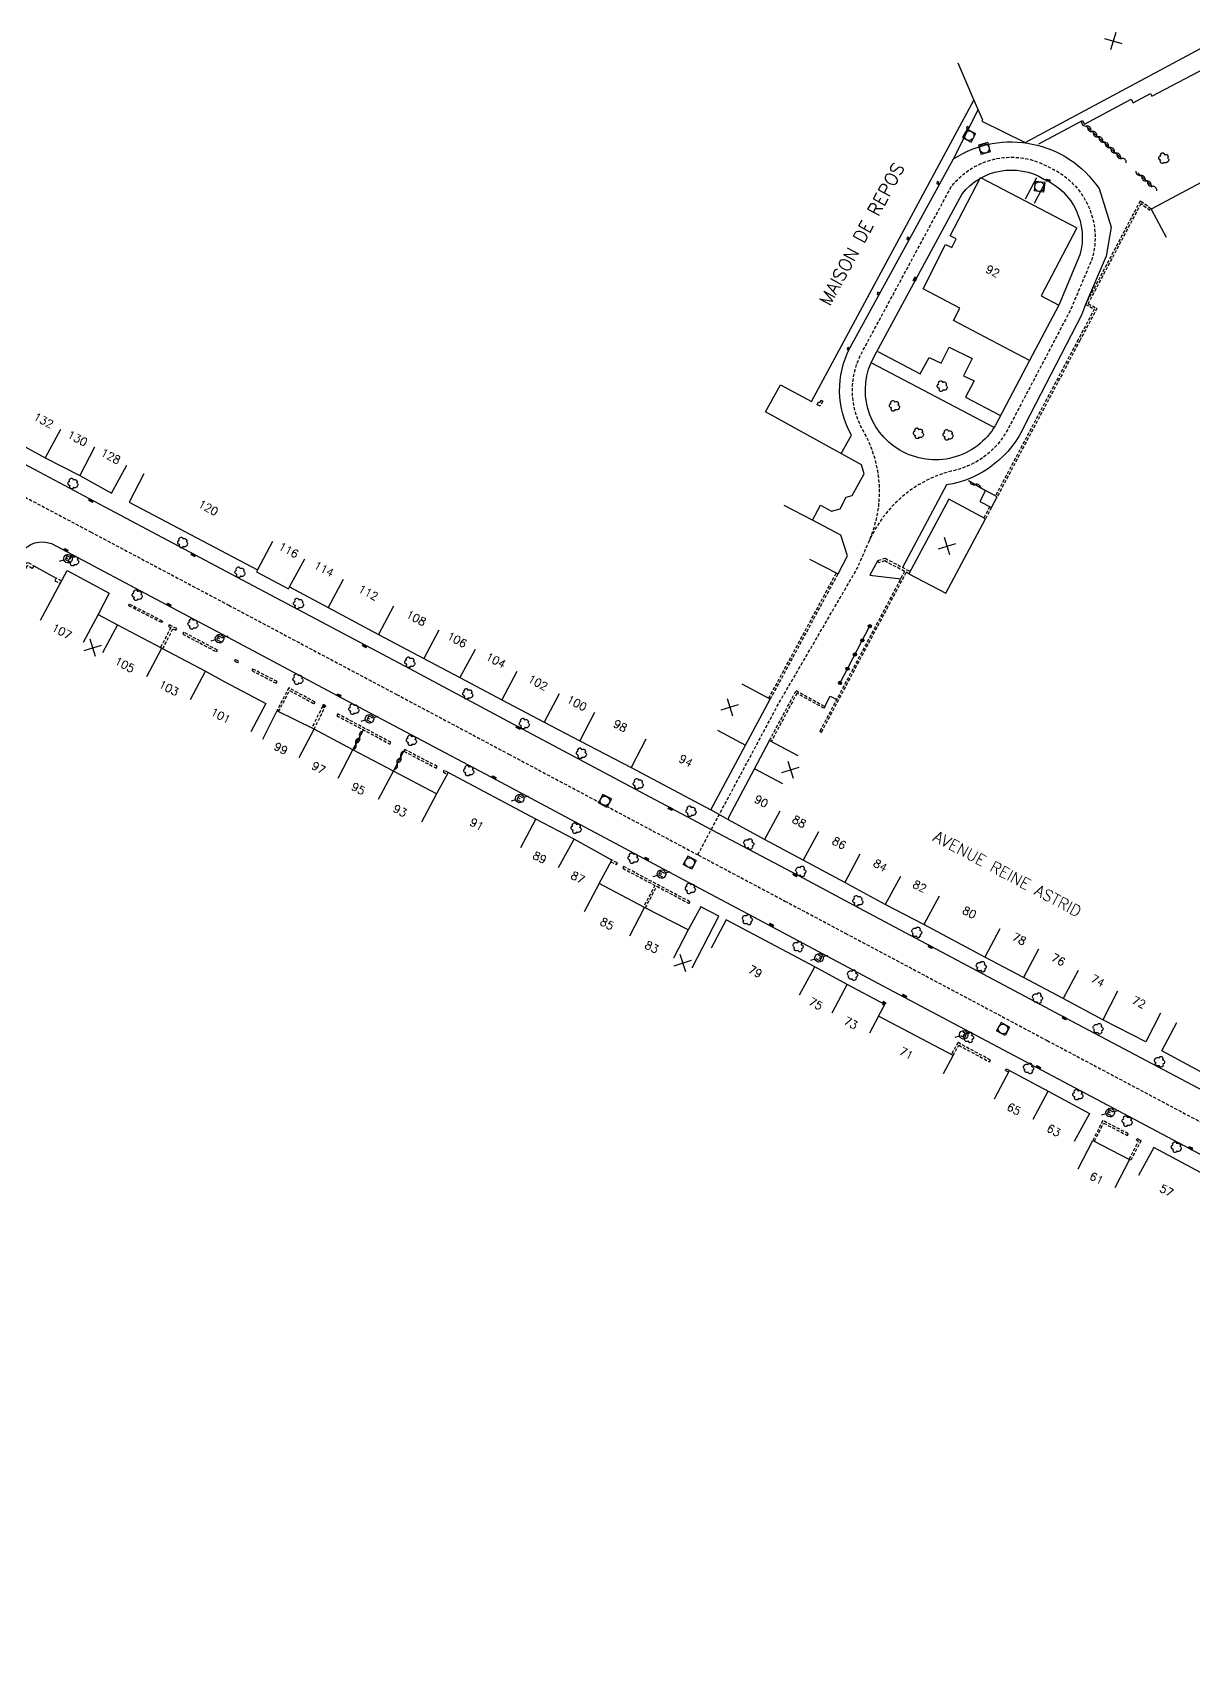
# Model space of a CAD drawing. Header units: millimetres. Extents: x 183999 to 185000, y 128000 to 129001.
# Drawn here: x 184222.7 to 184404.2, y 128038.5 to 128291 of the extents above; entities that cross this region are included whole.
import ezdxf
from ezdxf.enums import TextEntityAlignment as Align

# ---------------------------------------------------------------- set-up
doc = ezdxf.new("R2010")
doc.units = ezdxf.units.MM
doc.linetypes.add('DASHED', pattern=[0.75, 0.5, -0.25])
doc.layers.get('0').update_dxf_attribs({"linetype": 'CONTINUOUS'})
for name, color, linetype in [('W0001', 6, 'DASHED'), ('W0008', 7, 'CONTINUOUS'), ('W0100', 7, 'CONTINUOUS'), ('W0112', 1, 'DASHED'), ('W0300', 7, 'CONTINUOUS'), ('W0310', 3, 'CONTINUOUS'), ('W0322', 7, 'CONTINUOUS'), ('W0334', 7, 'CONTINUOUS'), ('W0400', 7, 'CONTINUOUS'), ('W0420', 7, 'CONTINUOUS'), ('W0471', 7, 'CONTINUOUS'), ('W0851', 7, 'CONTINUOUS'), ('W0984', 7, 'CONTINUOUS'), ('W0989', 7, 'CONTINUOUS'), ('W0991', 7, 'CONTINUOUS'), ('W1102', 7, 'CONTINUOUS')]:
    doc.layers.add(name, color=color, linetype=linetype)
doc.styles.get("Standard").update_dxf_attribs({"font": 'romans.shx', "width": 0.85})

# ---------------------------------------------------------------- blocks, each defined once
blk = doc.blocks.new('t991o')
at = {"color": 0, "linetype": 'Continuous'}
for p, q in [((-1, 1), (1, -1)), ((-1, -1), (1, 1))]:
    blk.add_line(p, q, dxfattribs=at)
blk = doc.blocks.new('T300')
for p, q in [((-0.8, 0.51), (-0.86, 0.34)), ((-0.86, 0.34), (-0.86, 0.17)), ((-0.86, 0.17), (-0.74, 0.06)), ((-0.69, 0.63), (-0.8, 0.51)), ((-0.8, -0.06), (-0.74, 0.06)), ((-0.74, 0.06), (-0.69, 0.11)), ((-0.57, 0.69), (-0.69, 0.63)), ((-0.46, 0.69), (-0.57, 0.69)), ((-0.29, 0.63), (-0.46, 0.69)), ((-0.29, 0.63), (-0.17, 0.74)), ((-0.23, 0.57), (-0.29, 0.63)), ((-0.17, 0.74), (-0.06, 0.8)), ((-0.06, 0.8), (0.06, 0.8)), ((0.06, 0.8), (0.23, 0.74)), ((0.23, 0.74), (0.34, 0.63)), ((0.34, 0.63), (0.4, 0.51)), ((0.46, 0.46), (0.34, 0.46)), ((0.4, 0.51), (0.4, 0.46)), ((0.57, 0.4), (0.46, 0.46)), ((0.57, 0.4), (0.69, 0.29)), ((0.69, 0.29), (0.74, 0.17)), ((0.74, 0.06), (0.69, -0.17)), ((0.74, 0.17), (0.74, 0.06)), ((-0.8, -0.17), (-0.8, -0.06)), ((-0.8, -0.23), (-0.8, -0.17)), ((-0.74, -0.34), (-0.8, -0.23)), ((-0.69, -0.4), (-0.74, -0.34)), ((-0.51, -0.46), (-0.69, -0.4)), ((-0.4, -0.46), (-0.51, -0.46)), ((-0.4, -0.46), (-0.34, -0.46)), ((-0.34, -0.46), (-0.34, -0.4)), ((-0.34, -0.51), (-0.34, -0.46)), ((-0.29, -0.63), (-0.34, -0.51)), ((-0.17, -0.74), (-0.29, -0.63)), ((-0.06, -0.8), (-0.17, -0.74)), ((0.06, -0.8), (-0.06, -0.8)), ((0.17, -0.74), (0.06, -0.8)), ((0.23, -0.69), (0.17, -0.74)), ((0.29, -0.46), (0.23, -0.46)), ((0.29, -0.63), (0.23, -0.69)), ((0.46, -0.4), (0.29, -0.46)), ((0.34, -0.51), (0.29, -0.63)), ((0.34, -0.51), (0.34, -0.46)), ((0.57, -0.34), (0.46, -0.4)), ((0.63, -0.29), (0.57, -0.34)), ((0.69, -0.17), (0.63, -0.29))]:
    blk.add_line(p, q)
blk = doc.blocks.new('T400')
for p, q in [((-0.15, 0.3), (0.15, 0.3)), ((-0.15, -0.25), (-0.15, 0.3)), ((-0.15, 0.15), (0.15, 0.15)), ((-0.15, 0), (0.15, 0)), ((0.15, 0.3), (0.15, -0.25)), ((-0.15, -0.15), (0.15, -0.15)), ((-0.15, -0.25), (-0.15, -0.3)), ((-0.15, -0.3), (0.15, -0.3)), ((0.15, -0.3), (0.15, -0.25))]:
    blk.add_line(p, q)
blk = doc.blocks.new('T471')
for p, q in [((-0.333334, 0.333334), (-0.333334, -0.333334)), ((-0.333334, 0.333334), (0.333334, 0.333334)), ((-0.333334, 0), (0, 0)), ((0.500001, 0.500001), (1.000002, 1.000002)), ((-0.500001, -0.500001), (-1.000002, -1.000002)), ((-0.333334, -0.333334), (0.333334, -0.333334))]:
    blk.add_line(p, q)
blk.add_ellipse((0, 0), major_axis=(0.471405, 0.471405), ratio=1, start_param=5.4977871438, end_param=11.780972451)
blk = doc.blocks.new('T420')
for p, q in [((0.75, 0.75), (-0.75, 0.75)), ((-0.75, 0.75), (-0.75, -0.75)), ((0.75, 0.75), (0.75, -0.75)), ((0.75, -0.75), (-0.75, -0.75))]:
    blk.add_line(p, q)
blk.add_ellipse((0, 0), major_axis=(-0.53, 0.53), ratio=1, start_param=3.926991, end_param=10.210176)
blk = doc.blocks.new('T851')
for p, q in [((-0.25, -0.15), (0, 0.32)), ((0, 0.32), (0.25, -0.15)), ((-0.25, -0.15), (0.25, -0.15))]:
    blk.add_line(p, q)
for major_axis in [(-0.106, 0.106), (-0.0354, 0.0354), (-0.0236, 0.0236)]:
    blk.add_ellipse((0, 0), major_axis=major_axis, ratio=1, start_param=3.926991, end_param=10.210176)
blk = doc.blocks.new('t310o')
at = {"color": 0, "linetype": 'Continuous'}
for centre, start, end in [((-0.5, 0.38), 216.8699, 323.1304), ((0.5, -0.37), 36.8699, 143.1303)]:
    blk.add_arc(centre, 0.625, start, end, dxfattribs=at)
blk = doc.blocks.new('t322o')
at = {"color": 0, "linetype": 'Continuous'}
for radius in [0.25, 0.15]:
    blk.add_circle((0, 0), radius, dxfattribs=at)

msp = doc.modelspace()

# ---------------------------------------------------------------- linework, layer by layer
at = {"layer": 'W0001'}
msp.add_lwpolyline([(184112.84, 128288.65, 0.192827), (184115.64, 128282.55, 0.036003), (184125.62, 128274.37, 0.027171), (184142.38, 128263.85), (184150.06, 128259.59), (184184.85, 128237.94), (184208.69, 128225.27), (184220.85, 128218.8), (184231.79, 128212.99), (184253.38, 128201.53), (184279.61, 128187.6), (184297.15, 128178.27), (184326.78, 128162.49), (184340.3, 128155.32), (184349.74, 128150.3), (184381.28, 128133.53), (184405.38, 128120.74)], format="xyb", dxfattribs=at)
at = {"layer": 'W0001', "flags": 128}
msp.add_lwpolyline([(184326.68, 128162.54), (184339.31, 128186.15), (184351.58, 128207.25), (184353.47, 128211.56, 0.239176), (184352.52, 128228.83, -0.265204), (184352.5, 128241.33), (184366.3, 128266.92, -0.376165), (184381.69, 128269.89, -0.375363), (184388.28, 128255.59), (184384.92, 128247.65), (184380.3, 128238.83), (184374.95, 128228.67, -0.217549), (184366.26, 128222.47, 0.228882), (184353.47, 128211.56)], format="xyb", dxfattribs=at)
at = {"layer": 'W0008'}
for points in [[(184349.11, 128225.21), (184350.7, 128228.1, -0.25615), (184350.49, 128241.77), (184366.63, 128271.24, -0.407937), (184389.4, 128266.62), (184391.28, 128260.61), (184390.5, 128256.06)], [(184390.5, 128256.06), (184387.28, 128248.52), (184386.67, 128246.84), (184377.84, 128229.84, -0.258868), (184365.54, 128220.33), (184358.69, 128207.44)], [(184220.97, 128209.68, -0.355083), (184225.69, 128211.15), (184244.51, 128201.15), (184254.91, 128195.64), (184271.13, 128187.03), (184294.35, 128174.7), (184325.27, 128158.24), (184336.95, 128152.03), (184356.4, 128141.67), (184379.58, 128129.39), (184408.61, 128113.93)]]:
    msp.add_lwpolyline(points, format="xyb", dxfattribs=at)
at = {"layer": 'W0008', "flags": 128}
msp.add_lwpolyline([(184378.53, 128239.76), (184373.2, 128229.64, -0.416932), (184358.28, 128225.76, -0.411063), (184354.25, 128240.37), (184367.98, 128265.81, -0.374705), (184380.78, 128268.11, -0.375368), (184386.39, 128256.26), (184383.08, 128248.43)], format="xyb", dxfattribs=at)
at = {"layer": 'W0008'}
for points in [[(184210.81, 128229.24), (184222.96, 128222.77), (184233.9, 128216.97), (184255.49, 128205.5), (184281.72, 128191.57), (184299.26, 128182.24), (184328.89, 128166.46), (184342.41, 128159.29), (184351.85, 128154.27), (184383.39, 128137.51), (184407.5, 128124.71)], [(184354.84, 128208.54), (184353.59, 128206.21), (184358.39, 128205.66)]]:
    msp.add_lwpolyline(points, dxfattribs=at)
at = {"layer": 'W0100'}
for points in [[(184344.16, 128208.73), (184348.6, 128206.42), (184350.07, 128209.25), (184349.06, 128212.5), (184344.63, 128214.81), (184345.86, 128217.16), (184347.6, 128216.25), (184348.94, 128216.61), (184349.89, 128218.39), (184350.83, 128218.66), (184352.68, 128222.05), (184352.25, 128223.48), (184337.28, 128231.74), (184339.61, 128235.98), (184344.44, 128233.36), (184369.84, 128280.41), (184371.16, 128277.37), (184371.05, 128277.17), (184377.83, 128273.83), (184407.49, 128289.69)], [(184160.33, 128288.03), (184156.18, 128285.24), (184155.4, 128283.65), (184152.91, 128278.57), (184147.43, 128267.29), (184148.08, 128265.06), (184157.14, 128260.28), (184163.2, 128257.07), (184169.28, 128253.88), (184175.4, 128250.7), (184181.9, 128247.32), (184188.77, 128243.68), (184194.52, 128240.57), (184201.61, 128236.83), (184207.98, 128233.49), (184214.14, 128230.25), (184219.49, 128227.4), (184224.69, 128224.58), (184230.1, 128221.78), (184235.04, 128219.02), (184237.48, 128223.39)], [(184421.09, 128275.97), (184397.54, 128263.42), (184399.89, 128259.01)], [(184240.13, 128222.04), (184237.8, 128217.62), (184257.89, 128207.04), (184257.73, 128206.75), (184262.72, 128204.09), (184262.89, 128204.38), (184268.9, 128201.16), (184276.78, 128196.98), (184283.88, 128193.22), (184289.52, 128190.22), (184296.06, 128186.76), (184302.68, 128183.26), (184308.24, 128180.35), (184316.27, 128176.16), (184328.72, 128169.55), (184334.16, 128179.65), (184338.02, 128186.83), (184333.62, 128189.2)], [(184223.99, 128199.2), (184228.11, 128206.95), (184234.72, 128203.43), (184232.96, 128200.1), (184235.99, 128198.49), (184242.95, 128194.8), (184249.76, 128191.22), (184252.66, 128189.62), (184259.17, 128186.17), (184256.83, 128181.75)], [(184325.82, 128144.87), (184329.97, 128152.94), (184327.18, 128154.44), (184325.19, 128150.82), (184318.38, 128154.33), (184311.26, 128158.08), (184313.25, 128161.73), (184307.34, 128164.96), (184301.35, 128168.1), (184287.68, 128175.38), (184285.86, 128172.07), (184279.14, 128175.63), (184272.78, 128178.95), (184266.73, 128182.15), (184260.91, 128185.05), (184258.67, 128180.58)], [(184398.98, 128137.8), (184396.71, 128133.35), (184390, 128136.76), (184383.78, 128140.08), (184377.57, 128143.4), (184371.56, 128146.57), (184362.03, 128151.65), (184355.98, 128154.76), (184349.66, 128158.22), (184343.16, 128161.71), (184337.13, 128164.95), (184331.48, 128168.02), (184331.53, 128168.41), (184335.56, 128175.95), (184337.9, 128180.39), (184342.33, 128178.06)], [(184365.07, 128128.38), (184366.6, 128131.19), (184354.95, 128137.33), (184355.92, 128139.17), (184350.03, 128142.28), (184344.96, 128145.04), (184331.14, 128152.36), (184328.8, 128147.94)], [(184412.77, 128130.29), (184410.41, 128125.88), (184399.19, 128131.92), (184401.56, 128136.32)], [(184373.07, 128124.43), (184375.42, 128128.85), (184381.46, 128125.63), (184387.91, 128122.13), (184385.52, 128117.73)], [(184386.12, 128113.49), (184388.41, 128117.93), (184394.17, 128114.96), (184391.88, 128110.52)], [(184524.01, 128038.53), (184526.4, 128042.92), (184519, 128046.95), (184511.78, 128050.84), (184514.14, 128055.1), (184503.09, 128061), (184497.09, 128064.19), (184490.45, 128067.69), (184484.01, 128071.08), (184477.63, 128074.43), (184471.12, 128077.88), (184464.35, 128081.41), (184463.34, 128079.48), (184443.76, 128089.9), (184424.2, 128100.38), (184425.22, 128102.27), (184418.73, 128105.81), (184412.3, 128109.17), (184406.7, 128112.12), (184397.94, 128116.84), (184395.57, 128112.44)]]:
    msp.add_lwpolyline(points, dxfattribs=at)
for points in [[(184378.53, 128239.76), (184366.64, 128246.01), (184367.66, 128247.94), (184361.9, 128250.97), (184365.4, 128257.88), (184366.37, 128257.39), (184367.06, 128258.75), (184366.1, 128259.24), (184370.88, 128268.33), (184385.9, 128260.47), (184380.34, 128249.87), (184383.08, 128248.43)], [(184373.47, 128218.47), (184371.65, 128219.43), (184370.76, 128217.75), (184372.58, 128216.79)]]:
    msp.add_lwpolyline(points, close=True, dxfattribs=at)
at = {"layer": 'W0100', "flags": 128}
msp.add_lwpolyline([(184371.64, 128215.03), (184365.89, 128218.1), (184359.69, 128206.46), (184365.44, 128203.39)], close=True, dxfattribs=at)
at = {"layer": 'W0112'}
for points in [[(184368.66, 128276.05), (184368.9, 128275.92), (184369.03, 128276.19), (184368.78, 128276.33)], [(184364, 128267.42), (184364.24, 128267.29), (184364.37, 128267.56), (184364.12, 128267.7)], [(184359.33, 128258.75), (184359.58, 128258.61), (184359.7, 128258.89), (184359.46, 128259.02)], [(184354.69, 128250.17), (184354.93, 128250.03), (184355.06, 128250.31), (184354.82, 128250.44)], [(184350.02, 128241.51), (184350.26, 128241.38), (184350.39, 128241.66), (184350.14, 128241.79)], [(184345.96, 128233.54), (184346.22, 128233.39), (184345.79, 128232.65), (184345.34, 128232.86), (184345.56, 128233.31), (184345.76, 128233.2)], [(184210.29, 128189.33), (184221.6, 128208.07), (184222.06, 128208.19), (184222.9, 128207.67), (184222.66, 128207.28), (184221.98, 128207.69), (184221.9, 128207.67), (184210.68, 128189.1)], [(184237.88, 128201.72), (184243.02, 128199.08), (184242.88, 128198.82), (184237.74, 128201.45)], [(184251.61, 128194.52), (184246.34, 128197.3), (184246.2, 128197.03), (184251.48, 128194.25)], [(184254.26, 128192.79), (184254.79, 128192.53), (184254.92, 128192.79), (184254.4, 128193.05)], [(184260.93, 128189.62), (184257.14, 128191.57), (184257, 128191.31), (184260.79, 128189.35)], [(184270.27, 128184.28), (184278.58, 128179.85), (184278.72, 128180.12), (184270.41, 128184.55)], [(184280.76, 128178.72), (184285.82, 128176.07), (184285.96, 128176.34), (184280.9, 128178.99)]]:
    msp.add_lwpolyline(points, close=True, dxfattribs=at)
for points in [[(184397.54, 128263.42), (184395.82, 128264.69), (184387.28, 128248.52), (184388.65, 128247.8), (184386.14, 128243.04), (184373.2, 128218.61)], [(184397.36, 128263.18), (184395.92, 128264.25), (184387.68, 128248.65), (184389.06, 128247.92), (184386.41, 128242.9), (184373.47, 128218.47)], [(184372.31, 128216.93), (184371.38, 128215.17)], [(184372.58, 128216.79), (184371.64, 128215.03)], [(184359, 128206.82), (184355.91, 128208.44), (184354.96, 128208.16), (184354.84, 128208.54), (184355.95, 128208.87), (184359.88, 128206.81)], [(184227.25, 128205.34), (184226.44, 128205.77), (184226.23, 128205.36), (184227.04, 128204.93)], [(184337.76, 128186.97), (184348.33, 128206.56)], [(184338.02, 128186.83), (184348.6, 128206.42)], [(184359, 128206.82), (184345.76, 128181.85), (184346.03, 128181.71), (184359.27, 128206.68)], [(184359.69, 128206.46), (184359.27, 128206.68)], [(184243.08, 128194.73), (184244.67, 128197.85), (184245.12, 128197.62), (184245.26, 128197.89), (184244.09, 128198.49), (184243.96, 128198.22), (184244.32, 128198.04), (184242.72, 128194.92)], [(184261.18, 128184.92), (184262.89, 128188.21), (184266.72, 128186.14), (184266.87, 128186.41), (184262.76, 128188.62), (184260.91, 128185.05)], [(184337.9, 128180.39), (184342.05, 128188.19), (184346.54, 128185.69), (184346.39, 128185.43), (184342.17, 128187.78), (184338.17, 128180.25)], [(184266.73, 128182.15), (184268.39, 128185.55), (184268.05, 128185.76), (184266.34, 128182.34)], [(184287.68, 128175.38), (184287.05, 128175.75), (184286.9, 128175.49), (184287.53, 128175.11)], [(184313.11, 128161.46), (184313.99, 128161.03), (184314.12, 128161.3), (184313.25, 128161.73)], [(184318.5, 128154.26), (184320.28, 128157.62), (184325.32, 128154.94), (184325.46, 128155.2), (184315.1, 128160.71), (184314.96, 128160.44), (184319.99, 128157.77), (184318.21, 128154.42)], [(184366.58, 128131.2), (184367.46, 128132.8), (184372.26, 128130.2), (184372.41, 128130.47), (184367.34, 128133.21), (184366.31, 128131.34)], [(184375.28, 128128.58), (184374.77, 128128.84), (184374.9, 128129.11), (184375.42, 128128.85)], [(184388.67, 128117.79), (184390.1, 128120.62), (184393.83, 128118.71), (184393.96, 128118.97), (184389.97, 128121.03), (184388.41, 128117.93)], [(184394.11, 128114.99), (184395.55, 128117.78), (184395.23, 128117.96), (184395.37, 128118.22), (184395.95, 128117.91), (184394.38, 128114.85), (184394.17, 128114.96)]]:
    msp.add_lwpolyline(points, dxfattribs=at)
at = {"layer": 'W0310'}
for points in [[(184387.39, 128276.39), (184392.94, 128271.29)], [(184397.7, 128266.97), (184395.43, 128269.09)], [(184368.97, 128221.02), (184371.65, 128219.43)]]:
    msp.add_lwpolyline(points, dxfattribs=at)
at = {"layer": 'W0310', "flags": 128}
for points in [[(184272.78, 128178.95), (184274.44, 128182.06)], [(184279.14, 128175.63), (184280.76, 128178.72)]]:
    msp.add_lwpolyline(points, dxfattribs=at)
at = {"layer": 'W0322'}
msp.add_lwpolyline([(184348.91, 128189.4), (184353.59, 128198.29)], dxfattribs=at)
at = {"layer": 'W0334'}
for points in [[(184380, 128273.63), (184386.8, 128277.25), (184387.11, 128276.7), (184394.4, 128280.58), (184394.7, 128280.03), (184397.41, 128281.47), (184397.65, 128281.06), (184408.05, 128286.52), (184410.66, 128281.72), (184415.36, 128284.24), (184420.14, 128275.47)], [(184366.63, 128271.24), (184370.5, 128278.9)], [(184379.59, 128268.31), (184377.87, 128264.98)], [(184380.95, 128267.58), (184379.23, 128264.31)], [(184354.82, 128241.19), (184361.46, 128237.67), (184362.83, 128240.23), (184364.71, 128239.32), (184365.95, 128241.83), (184369.54, 128240.05), (184368.22, 128237.39), (184369.86, 128236.58), (184368.51, 128234.01), (184373.9, 128231.2)], [(184353.85, 128239.38), (184372.94, 128229.37)], [(184222.9, 128207.67), (184226.44, 128205.77)], [(184346.54, 128185.69), (184347.39, 128187.32), (184348.39, 128186.79)], [(184331.48, 128168.02), (184328.72, 128169.55)]]:
    msp.add_lwpolyline(points, dxfattribs=at)
at = {"layer": 'W1102'}
for p, q in [((184227.07, 128228.98), (184224.69, 128224.58)), ((184232.4, 128226.22), (184230.1, 128221.78)), ((184260.22, 128211.47), (184257.89, 128207.04)), ((184271.26, 128205.57), (184268.9, 128201.16)), ((184279.12, 128201.4), (184276.78, 128196.98)), ((184286.23, 128197.64), (184283.88, 128193.22)), ((184240.61, 128190.38), (184242.95, 128194.8)), ((184291.87, 128194.63), (184289.52, 128190.22)), ((184247.43, 128186.79), (184249.76, 128191.22)), ((184298.4, 128191.18), (184296.06, 128186.76)), ((184305.01, 128187.68), (184302.68, 128183.26)), ((184310.56, 128184.78), (184308.24, 128180.35)), ((184264.4, 128177.72), (184266.73, 128182.15)), ((184318.58, 128180.59), (184316.27, 128176.16)), ((184329.75, 128182.02), (184334.16, 128179.65)), ((184270.47, 128174.52), (184272.78, 128178.95)), ((184276.8, 128171.21), (184279.14, 128175.63)), ((184339.98, 128173.61), (184335.56, 128175.95)), ((184299.03, 128163.67), (184301.35, 128168.1)), ((184339.53, 128169.34), (184337.13, 128164.95)), ((184304.94, 128160.57), (184307.34, 128164.96)), ((184345.53, 128166.12), (184343.16, 128161.71)), ((184352.03, 128162.62), (184349.66, 128158.22)), ((184358.37, 128159.15), (184355.98, 128154.76)), ((184364.38, 128156.07), (184362.03, 128151.65)), ((184316.09, 128149.88), (184318.38, 128154.33)), ((184373.89, 128150.99), (184371.56, 128146.57)), ((184379.92, 128147.81), (184377.57, 128143.4)), ((184342.57, 128140.65), (184344.96, 128145.04)), ((184347.69, 128137.86), (184350.03, 128142.28)), ((184386.13, 128144.49), (184383.78, 128140.08)), ((184392.27, 128141.22), (184390, 128136.76)), ((184379.12, 128121.22), (184381.46, 128125.63))]:
    msp.add_line(p, q, dxfattribs=at)
at = {"layer": 'W1102', "flags": 128}
for points in [[(184367.31, 128286.25), (184369.84, 128280.41)], [(184344.63, 128214.81), (184340.2, 128217.13)], [(184262.89, 128204.38), (184265.25, 128208.78)], [(184232.96, 128200.1), (184230.61, 128195.69)], [(184235.99, 128198.49), (184233.65, 128194.07)], [(184285.86, 128172.07), (184283.52, 128167.65)], [(184311.26, 128158.08), (184308.93, 128153.65)], [(184325.19, 128150.82), (184322.9, 128146.38)], [(184354.95, 128137.33), (184353.51, 128134.69)]]:
    msp.add_lwpolyline(points, dxfattribs=at)

# ---------------------------------------------------------------- block references
at = {"layer": 'W0300'}
for p, rotation in [((184399.54, 128271.25), 324.443839716605), ((184364.93, 128235.67), 332.323444410775), ((184357.45, 128232.6), 332.323444410775), ((184361.2, 128228.29), 332.323444410775), ((184365.83, 128228.06), 332.323444410775), ((184229.08, 128220.46), 331.9666585829229), ((184246.22, 128211.24), 332.038691772255), ((184229.19, 128208.4), 332.0302777704231), ((184255.17, 128206.59), 332.038691772255), ((184239.13, 128203.02), 332.0302777704231), ((184264.32, 128201.71), 332.038691772255), ((184247.83, 128198.51), 332.0302777704231), ((184281.71, 128192.52), 332.029691551358), ((184264.23, 128189.88), 332.0705082101559), ((184290.77, 128187.57), 332.029691551358), ((184272.97, 128185.21), 332.0705082101559), ((184299.61, 128182.95), 331.992946967489), ((184281.97, 128180.33), 332.056759449197), ((184308.53, 128178.3), 331.992946967489), ((184290.93, 128175.59), 332.056759449197), ((184317.42, 128173.54), 332.397214177812), ((184325.66, 128169.26), 332.397214177812), ((184307.7, 128166.62), 332.0325966187639), ((184334.63, 128164.32), 151.027062258613), ((184316.61, 128161.94), 331.968722506943), ((184342.75, 128160.03), 151.027062258613), ((184325.56, 128157.2), 331.968722506943), ((184351.73, 128155.27), 332.001882650422), ((184334.39, 128152.51), 151.381138298418), ((184360.86, 128150.52), 151.964559490345), ((184342.34, 128148.29), 151.381138298418), ((184350.82, 128143.82), 151.381138298418), ((184370.95, 128145.16), 152.039584686271), ((184379.74, 128140.23), 152.039584686271), ((184368.96, 128134.1), 151.598376465943), ((184389.2, 128135.47), 152.039584686271), ((184378.34, 128129.25), 151.964559490345), ((184398.81, 128130.29), 151.630711708924), ((184386.1, 128124.97), 331.453507622531), ((184393.81, 128120.85), 331.453507622531), ((184401.5, 128116.78), 331.9671385730501)]:
    msp.add_blockref('T300', p, dxfattribs=dict(at, rotation=rotation))
at = {"layer": 'W0310'}
for p, rotation in [((184387.39, 128276.39), 317.456770611743), ((184388.31, 128275.54), 317.456770611743), ((184389.23, 128274.7), 317.456770611743), ((184390.15, 128273.85), 317.456770611743), ((184391.07, 128273.01), 317.456770611743), ((184391.99, 128272.16), 317.456770611743), ((184392.91, 128271.32), 317.456770611743), ((184395.87, 128268.68), 136.98501318373), ((184396.79, 128267.82), 136.98501318373), ((184397.7, 128266.97), 136.98501318373), ((184370.05, 128220.38), 329.37108491557), ((184273.26, 128179.85), 61.96189511461178), ((184273.85, 128180.95), 61.96189511461178), ((184279.72, 128176.74), 62.44898620619202), ((184280.3, 128177.85), 62.44898620619202)]:
    msp.add_blockref('t310o', p, dxfattribs=dict(at, rotation=rotation))
at = {"layer": 'W0322', "rotation": 62.22575581779979}
for p in [(184353.57, 128198.25), (184352.4, 128196.04), (184351.24, 128193.83), (184350.07, 128191.62), (184348.91, 128189.4)]:
    msp.add_blockref('t322o', p, dxfattribs=at)
at = {"layer": 'W0400'}
for p, rotation in [((184381.46, 128267.88), 82.84468987641804), ((184360.62, 128252.45), 155.4776352360991), ((184231.88, 128217.87), 62.05516776454104), ((184227.96, 128210.12), 62.03027777042303), ((184247.86, 128209.38), 62.03869177225502), ((184244.05, 128201.56), 62.03027777042303), ((184274.62, 128195.16), 62.02969155135799), ((184270.6, 128187.44), 62.05675944919703), ((184298.66, 128182.41), 61.99294696748903), ((184294.84, 128174.6), 62.03259661876398), ((184322.41, 128169.74), 61.96248339058901), ((184318.68, 128161.88), 61.96872250694305), ((184341.9, 128159.4), 62.00660721314598), ((184338.18, 128151.58), 241.970469250471), ((184363.01, 128148.19), 241.964559490345), ((184358.98, 128140.48), 241.989306224738), ((184383.96, 128137.05), 242.039584686271), ((184379.92, 128129.34), 241.964559490345), ((184403.69, 128116.72), 61.96713857305004)]:
    msp.add_blockref('T400', p, dxfattribs=dict(at, rotation=rotation))
at = {"layer": 'W0420'}
for p, rotation in [((184369.09, 128274.9), 61.2849445814252), ((184371.47, 128272.89), 15.598907436874), ((184380.08, 128266.91), 352.844689876418), ((184312.17, 128170.96), 332.068189813277), ((184325.42, 128161.32), 332.068189813277), ((184374.39, 128135.33), 332.001882650422)]:
    msp.add_blockref('T420', p, dxfattribs=dict(at, rotation=rotation))
at = {"layer": 'W0471'}
for p, rotation in [((184228.26, 128208.8), 332.0302777704231), ((184251.94, 128196.31), 332.0705082101559), ((184275.39, 128183.79), 332.056759449197), ((184298.86, 128171.33), 332.0325966187639), ((184321.02, 128159.53), 331.968722506943), ((184345.64, 128146.44), 151.381138298418), ((184368.23, 128134.41), 151.598376465943), ((184391.13, 128122.26), 331.453507622531)]:
    msp.add_blockref('T471', p, dxfattribs=dict(at, rotation=rotation))
at = {"layer": 'W0851'}
for p, rotation in [((184268.27, 128185.78), 148.34839304791), ((184355.81, 128139.35), 151.989306224738)]:
    msp.add_blockref('T851', p, dxfattribs=dict(at, rotation=rotation))
at = {"layer": 'W0991'}
for p, rotation in [((184391.6, 128289.67), 298.141129556754), ((184365.67, 128210.75), 61.95096059584073), ((184232.13, 128194.88), 62.0362050955536), ((184331.69, 128185.61), 331.7082926988493), ((184341.15, 128175.84), 332.1667764858723), ((184324.36, 128145.63), 62.77467657541374)]:
    msp.add_blockref('t991o', p, dxfattribs=dict(at, rotation=rotation))

# ---------------------------------------------------------------- texts
at = {"layer": 'W0984'}
msp.add_text('MAISON DE REPOS', height=2, rotation=61.6443, dxfattribs=at).set_placement((184352.31, 128259.51), align=Align.MIDDLE)
at = {"layer": 'W0989'}
msp.add_text('AVENUE REINE ASTRID', height=1.75, rotation=331.9892, dxfattribs=at).set_placement((184375.08, 128159.56), align=Align.MIDDLE)
at = {"layer": 'W0991'}
for s, rotation, p in [('92', 333.1368, (184372.78, 128253.7)), ('132', 332.1144, (184224.45, 128230.4)), ('130', 332.1144, (184229.74, 128227.6)), ('128', 332.1144, (184234.94, 128224.8)), ('120', 332.2355, (184250.18, 128216.75)), ('116', 332.1144, (184262.74, 128210.13)), ('114', 332.1144, (184268.26, 128207.18)), ('112', 332.1144, (184275.19, 128203.49)), ('108', 332.1144, (184282.67, 128199.52)), ('107', 332.0362, (184227.3, 128197.44)), ('106', 332.1144, (184289.05, 128196.13)), ('105', 332.0362, (184237.13, 128192.23)), ('104', 332.1144, (184295.13, 128192.91)), ('102', 332.1144, (184301.7, 128189.43)), ('103', 332.2679, (184244.02, 128188.59)), ('101', 331.8049, (184252.13, 128184.27)), ('100', 332.1144, (184307.79, 128186.23)), ('98', 332.1144, (184314.57, 128182.69)), ('99', 333.4759, (184261.54, 128179.15)), ('94', 331.7329, (184324.82, 128177.23)), ('97', 332.1885, (184267.43, 128176.12)), ('95', 332.425, (184273.64, 128172.87)), ('93', 332.0692, (184280.16, 128169.43)), ('90', 331.8925, (184336.61, 128170.9)), ('91', 332.0685, (184292.15, 128167.31)), ('88', 331.7896, (184342.53, 128167.73)), ('86', 331.7235, (184348.78, 128164.37)), ('89', 332.3755, (184301.99, 128162.12)), ('87', 332.2425, (184307.93, 128159)), ('84', 331.3159, (184355.2, 128160.89)), ('82', 332.8239, (184361.38, 128157.61)), ('85', 332.244, (184312.51, 128151.77)), ('80', 331.914, (184369.14, 128153.53)), ('78', 332.1895, (184376.91, 128149.4)), ('83', 332.7747, (184319.5, 128148.13)), ('79', 332.1242, (184335.68, 128144.3)), ('76', 332.1895, (184383.03, 128146.15)), ('74', 331.9176, (184389.2, 128142.86)), ('75', 331.3904, (184345.13, 128139.26)), ('72', 333.0018, (184395.62, 128139.51)), ('73', 331.3766, (184350.6, 128136.27)), ('71', 331.3811, (184359.29, 128131.53)), ('65', 331.9828, (184376.09, 128122.83)), ('63', 331.4535, (184382.32, 128119.48)), ('61', 332.7136, (184389, 128112)), ('57', 331.6851, (184399.95, 128110.08))]:
    msp.add_text(s, height=1.25, rotation=rotation, dxfattribs=at).set_placement(p, align=Align.MIDDLE)

doc.saveas('drawing.dxf')
